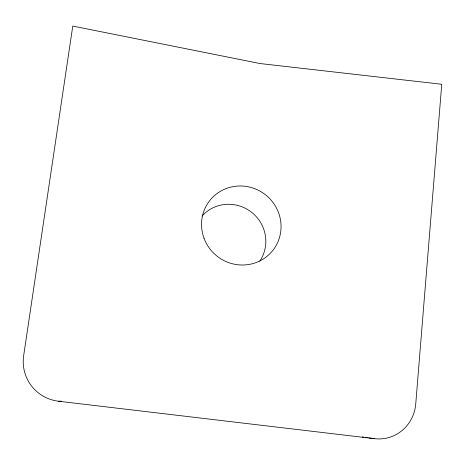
<?xml version="1.0" encoding="UTF-8"?>
<svg xmlns="http://www.w3.org/2000/svg" width="465" height="465" viewBox="0 0 465 465"><rect width="100%" height="100%" fill="white"/><g stroke="black" fill="none" stroke-linecap="round" stroke-linejoin="round"><path stroke-width="0.7" d="M58.596 401.237L374.517 438.675A39.711 37.909 72 0 0 415.757 403.789L441.75 84.275L259.981 63.531L72.773 26.075L23.663 355.638A41.164 40.391 -33.7 0 0 58.596 401.237L61.293 401.138M362.299 436.914L363.735 437.123M365.17 437.327L367.327 437.641M368.768 437.85L374.517 438.675M202.025 216.027A36.729 35.863 38.4 0 1 251.495 212.203A36.729 35.863 38.4 0 1 259.784 261.15M204.123 238.539A40.193 39.089 38.5 0 0 272.124 251.286A40.193 39.089 38.5 0 0 247.636 186.668A40.193 39.089 38.5 0 0 204.123 238.539"/></g></svg>
